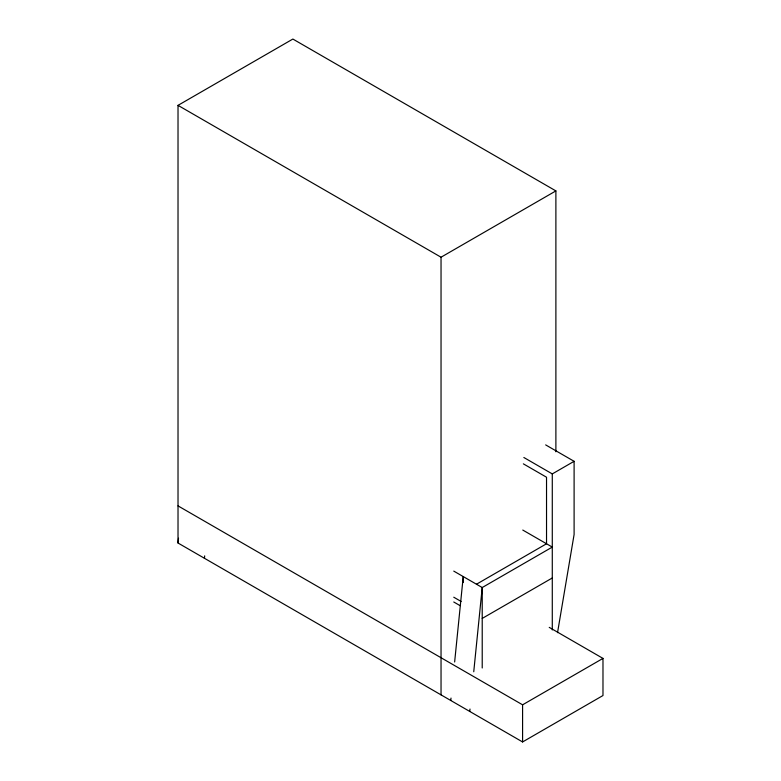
<?xml version="1.0" encoding="UTF-8"?>
<svg xmlns="http://www.w3.org/2000/svg" width="781" height="781" viewBox="0 0 781 781"><rect width="100%" height="100%" fill="white"/><g stroke="black" fill="none" stroke-linecap="round" stroke-linejoin="round"><path stroke-width="1.17" d="M549.238 627.368L602.981 658.403L602.981 695.529L522.587 741.95L178.019 543.02L178.507 538.207M204.437 558.269L204.681 555.867M450.764 700.489L451.008 698.077M454.64 661.995L463.24 576.583L463.24 582.509M469.752 711.442L469.996 709.041M473.745 671.748L482.219 587.537L552.284 547.09L522.772 530.055M557.536 632.669L574.103 534.487L574.103 461.307L545.665 444.897M178.019 543.02L178.019 105.357L292.875 39.05L555.887 190.906L555.887 451.789M178.019 105.357L441.04 257.213L555.887 190.906M523.846 457.49L552.284 473.911L574.103 461.307M476.478 584.227L546.534 543.771L546.534 477.23L523.358 463.846M482.219 618.425L552.284 577.979M178.019 505.883L522.587 704.813L602.981 658.403M453.761 571.106L482.219 587.537L482.219 667.989M453.761 597.211L461.132 601.468M453.761 601.995L460.077 605.646M552.284 473.911L552.284 629.955M522.587 704.813L522.587 741.95M441.04 257.213L441.04 694.865"/></g></svg>
